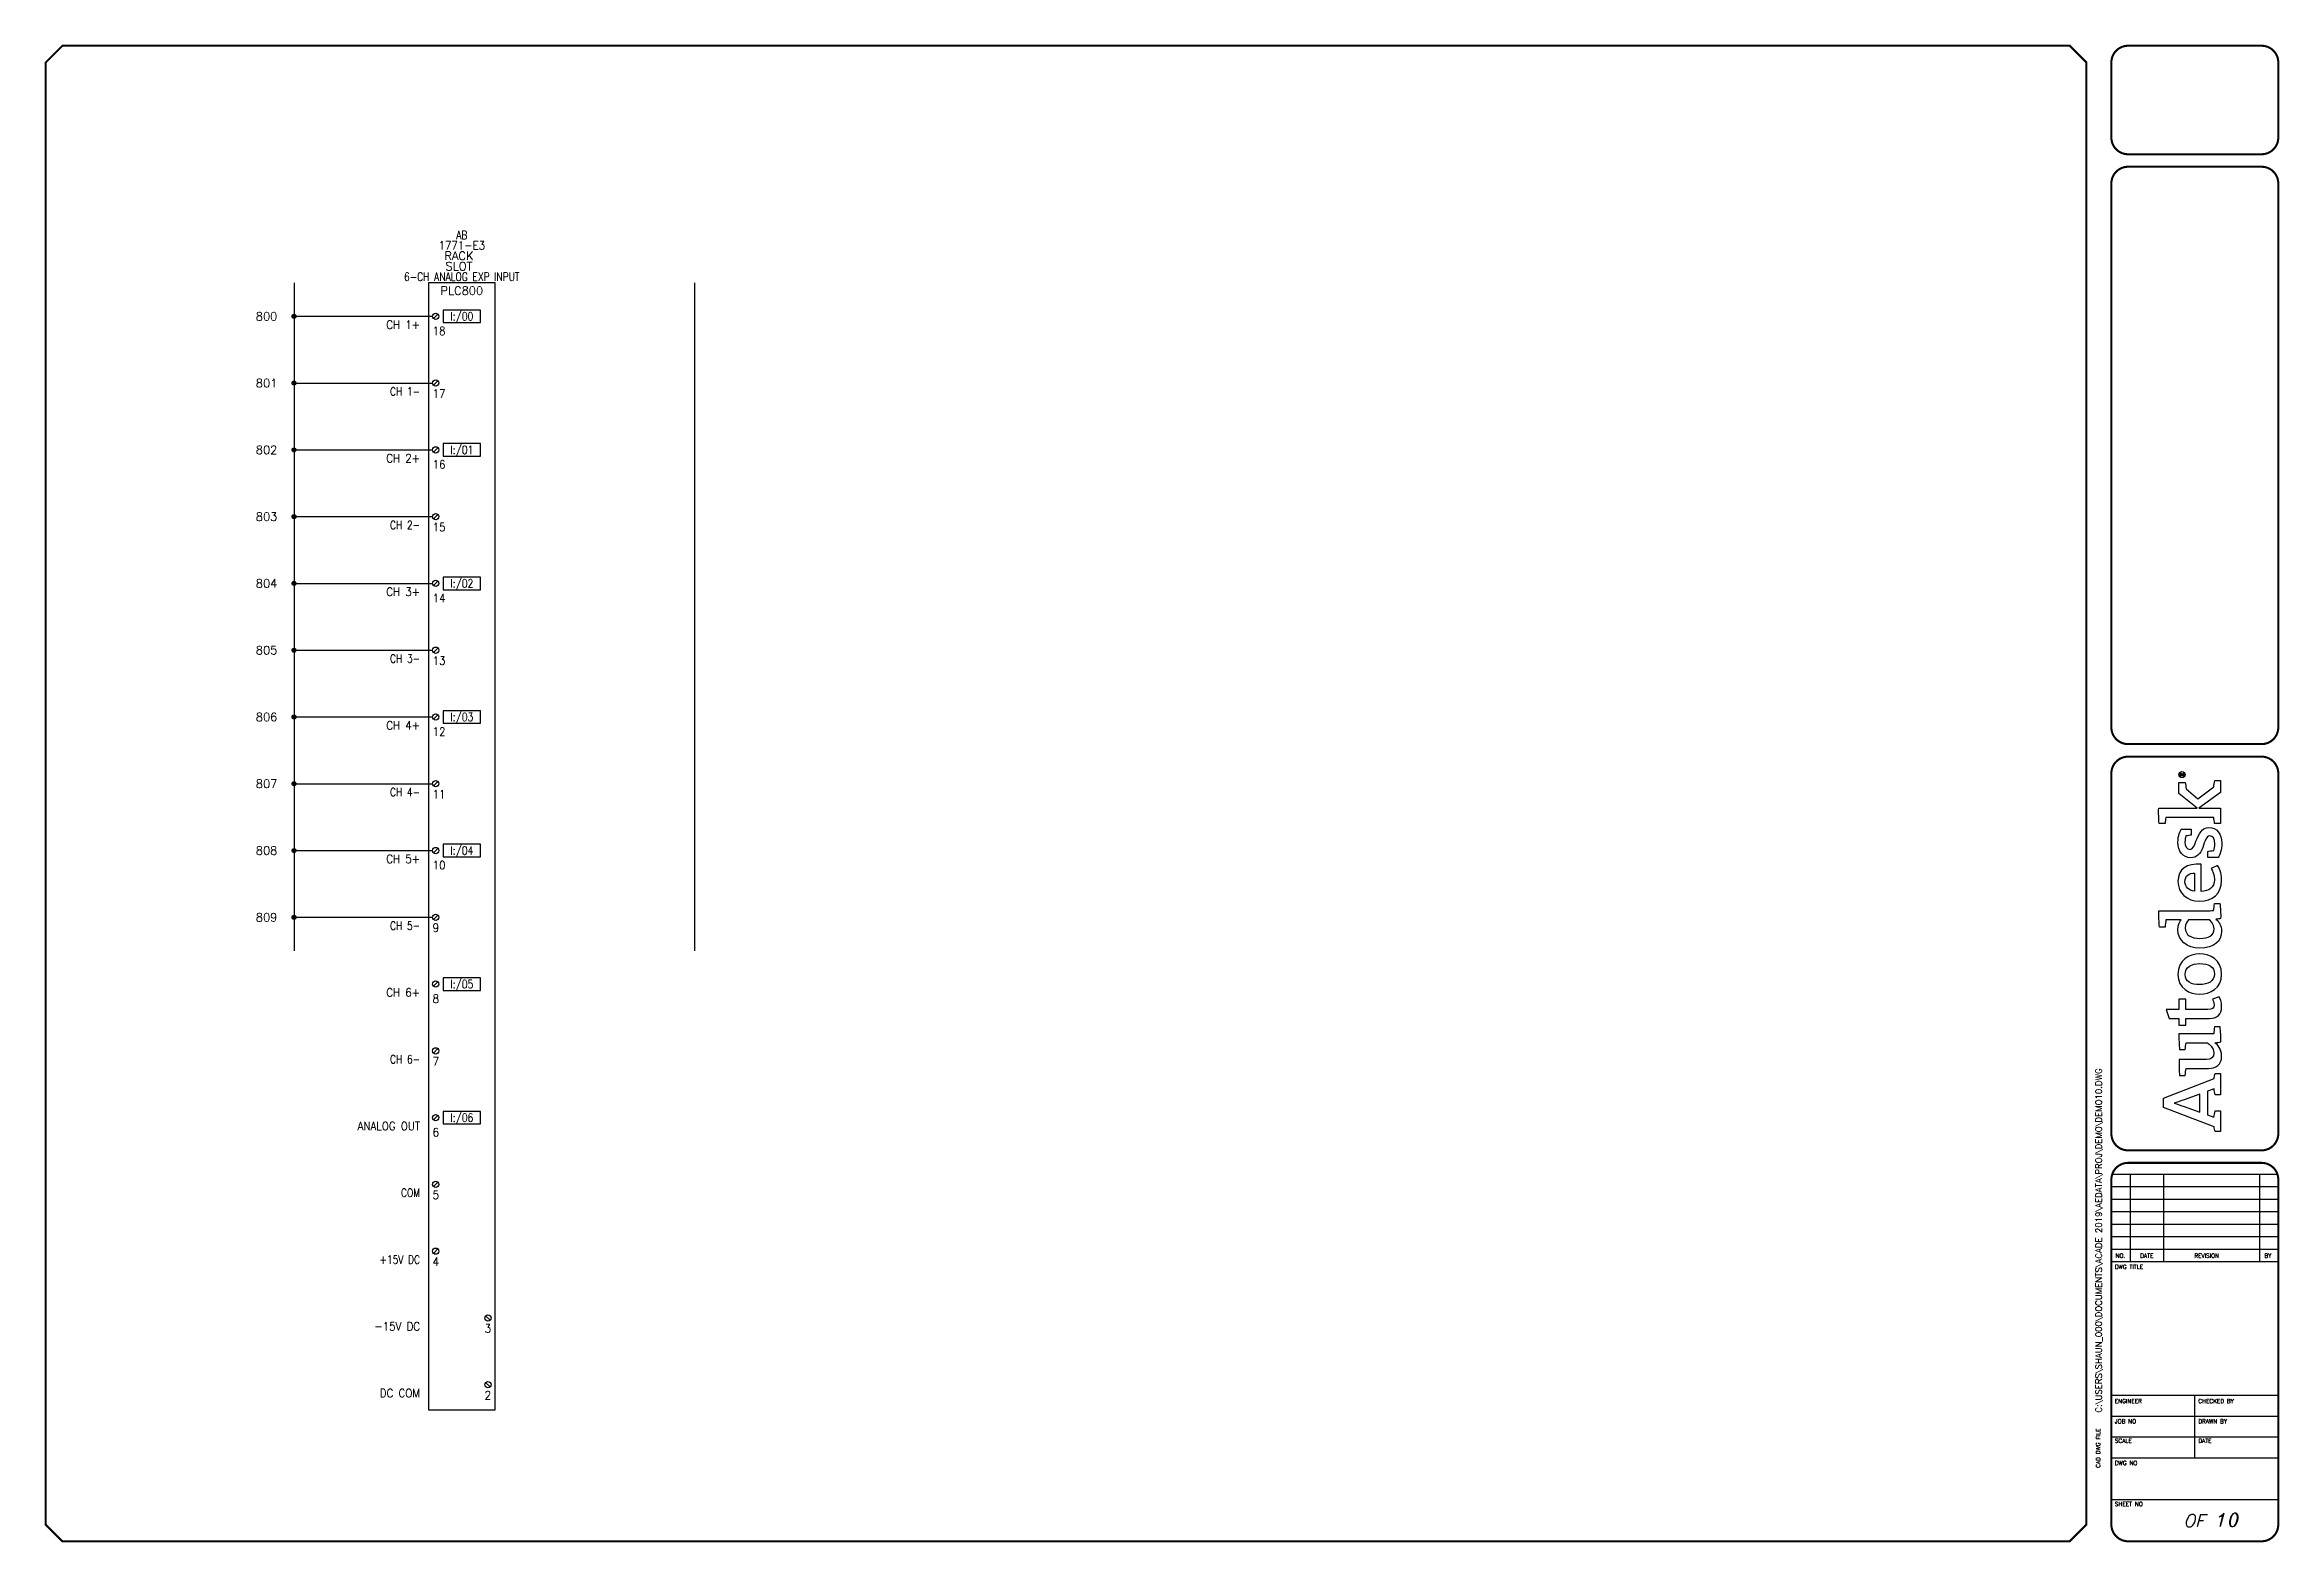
# Model space of a CAD drawing. Header units: inches. Extents: x 0 to 33.5, y 0 to 22.4.
import ezdxf
from ezdxf.enums import TextEntityAlignment as Align

# ---------------------------------------------------------------- set-up
doc = ezdxf.new("R2010")
doc.units = ezdxf.units.IN
doc.header["$MEASUREMENT"] = 0
for name, color, linetype in [('DESC', 150, 'Continuous'), ('LAYER_1', 160, 'Continuous'), ('MISC', 7, 'Continuous'), ('SYMS', 7, 'Continuous'), ('TAGS', 150, 'Continuous'), ('TERMS', 123, 'Continuous'), ('TITLE', 7, 'Continuous'), ('WIRES', 7, 'Continuous')]:
    doc.layers.add(name, color=color, linetype=linetype)
doc.styles.add('ITALIC', font='ITALIC')
doc.styles.add('SIMPLEX', font='SIMPLEX')
doc.styles.add('WD', font='romans.shx')

# ---------------------------------------------------------------- blocks, each defined once
blk = doc.blocks.new('AI9-BLK2')
at = {"layer": 'LAYER_1', "color": 7}
blk.add_circle((0, 0), 2.03, dxfattribs=at)
blk.add_open_spline([(1.7, 0), (1.7, -1), (1, -1.8), (0, -1.8), (-1, -1.8), (-1.7, -1), (-1.7, 0), (-1.7, 1), (-1, 1.8), (0, 1.8), (1, 1.8), (1.7, 1), (1.7, 0)], degree=3, knots=[0, 0, 0, 0, 1, 1, 1, 2, 2, 2, 3, 3, 3, 4, 4, 4, 4], dxfattribs=at)
blk = doc.blocks.new('AI9-BLK1')
at = {"layer": 'LAYER_1', "color": 7}
for points, knots in [([(0.7, -1.1), (0.7, -1.1), (0.2, -0.4), (0.2, -0.4), (0.1, -0.2), (0, -0.2), (-0.1, -0.1), (0.3, 0), (0.5, 0.2), (0.5, 0.5), (0.5, 0.8), (0.3, 1.1), (-0.2, 1.1), (-0.2, 1.1), (-0.8, 1.1), (-0.8, 1.1), (-0.8, 1.1), (-0.8, -1.1), (-0.8, -1.1), (-0.8, -1.1), (-0.5, -1.1), (-0.5, -1.1), (-0.5, -1.1), (-0.5, -0.1), (-0.5, -0.1), (-0.4, -0.1), (-0.3, -0.2), (-0.2, -0.3), (-0.2, -0.3), (0.3, -1.1), (0.3, -1.1), (0.3, -1.1), (0.7, -1.1), (0.7, -1.1)], [0, 0, 0, 0, 1, 1, 1, 2, 2, 2, 3, 3, 3, 4, 4, 4, 5, 5, 5, 6, 6, 6, 7, 7, 7, 8, 8, 8, 9, 9, 9, 10, 10, 10, 11, 11, 11, 11]), ([(0.2, 0.5), (0.2, 0.2), (-0.1, 0.1), (-0.3, 0.1), (-0.3, 0.1), (-0.5, 0.1), (-0.5, 0.1), (-0.5, 0.1), (-0.5, 0.8), (-0.5, 0.8), (-0.5, 0.8), (-0.2, 0.8), (-0.2, 0.8), (0.1, 0.8), (0.2, 0.7), (0.2, 0.5)], [0, 0, 0, 0, 1, 1, 1, 2, 2, 2, 3, 3, 3, 4, 4, 4, 5, 5, 5, 5])]:
    blk.add_open_spline(points, degree=3, knots=knots, dxfattribs=at)
blk = doc.blocks.new('LOGO')
for points, knots in [([(35.2, 4.3), (35.2, 4.3), (22.1, 38.1), (22.1, 38.1), (22.1, 38.1), (16.1, 38.1), (16.1, 38.1), (16.1, 38.1), (3.2, 4.3), (3.2, 4.3), (2.2, 4.2), (0.9, 4), (0, 3.7), (0, 3.7), (0, 0), (0, 0), (0, 0), (13.7, 0), (13.7, 0), (13.7, 0), (13.7, 3.7), (13.7, 3.7), (12.4, 4), (10.9, 4.3), (9.5, 4.4), (9.5, 4.4), (11.1, 8.8), (11.1, 8.8), (11.1, 8.8), (26.8, 8.8), (26.8, 8.8), (26.8, 8.8), (28.4, 4.3), (28.4, 4.3), (27, 4.2), (25.8, 4), (24.5, 3.7), (24.5, 3.7), (24.5, 0), (24.5, 0), (24.5, 0), (38.7, 0), (38.7, 0), (38.7, 0), (38.7, 3.7), (38.7, 3.7), (37.9, 3.9), (36, 4.3), (35.2, 4.3)], [0, 0, 0, 0, 1, 1, 1, 2, 2, 2, 3, 3, 3, 4, 4, 4, 5, 5, 5, 6, 6, 6, 7, 7, 7, 8, 8, 8, 9, 9, 9, 10, 10, 10, 11, 11, 11, 12, 12, 12, 13, 13, 13, 14, 14, 14, 15, 15, 15, 16, 16, 16, 16]), ([(12.8, 13.8), (12.8, 13.8), (16.6, 24.3), (16.6, 24.3), (17.8, 27.5), (18.2, 28.8), (18.8, 30.9), (18.8, 30.9), (18.9, 30.9), (18.9, 30.9), (19.6, 28.9), (20, 27.5), (21.1, 24.3), (21.1, 24.3), (24.9, 13.8), (24.9, 13.8), (24.9, 13.8), (12.8, 13.8), (12.8, 13.8)], [0, 0, 0, 0, 1, 1, 1, 2, 2, 2, 3, 3, 3, 4, 4, 4, 5, 5, 5, 6, 6, 6, 6]), ([(70.8, 23.1), (70.8, 23.1), (70.8, 27.7), (70.8, 27.7), (70.8, 27.7), (75.3, 27.7), (75.3, 27.7), (75.3, 27.7), (75.3, 34.3), (75.3, 34.3), (75.3, 34.3), (81.3, 36.2), (81.3, 36.2), (81.3, 36.2), (81.3, 27.7), (81.3, 27.7), (81.3, 27.7), (88, 27.7), (88, 27.7), (88, 27.7), (88, 23.1), (88, 23.1), (88, 23.1), (81.3, 23.1), (81.3, 23.1), (81.3, 23.1), (81.3, 8.4), (81.3, 8.4), (81.3, 5.6), (82.1, 4.3), (84.3, 4.3), (86, 4.3), (87.5, 5.1), (88, 5.5), (88, 5.5), (89.7, 0.9), (89.7, 0.9), (88.7, 0.3), (86.5, -0.7), (83.2, -0.7), (77.6, -0.7), (75.3, 2.4), (75.3, 7.4), (75.3, 7.4), (75.3, 23.1), (75.3, 23.1), (75.3, 23.1), (70.8, 23.1), (70.8, 23.1)], [0, 0, 0, 0, 1, 1, 1, 2, 2, 2, 3, 3, 3, 4, 4, 4, 5, 5, 5, 6, 6, 6, 7, 7, 7, 8, 8, 8, 9, 9, 9, 10, 10, 10, 11, 11, 11, 12, 12, 12, 13, 13, 13, 14, 14, 14, 15, 15, 15, 16, 16, 16, 16]), ([(147.1, 4.7), (147.1, 5.4), (147, 6.1), (147, 6.9), (147, 6.9), (147, 41.1), (147, 41.1), (143.4, 41.2), (139.3, 41), (136.1, 40.7), (136.1, 40.7), (136.1, 37), (136.1, 37), (137.7, 36.8), (139.6, 36.6), (141, 36.4), (141, 36.4), (141, 36.4), (141, 36.4), (141, 36.4), (141, 26.2), (141, 26.2), (140, 27.1), (138, 28.4), (134.3, 28.4), (127.3, 28.4), (122, 22.6), (122, 13.8), (122, 4.5), (126.6, -0.7), (133.4, -0.7), (137.1, -0.7), (139.6, 1.1), (141.3, 3.1), (141.3, 2.1), (141.6, 0.6), (141.8, 0), (145.2, -0.2), (148.7, 0.1), (151.7, 0.4), (151.7, 0.4), (151.7, 4.1), (151.7, 4.1), (150.2, 4.2), (148.4, 4.5), (147.1, 4.7)], [0, 0, 0, 0, 1, 1, 1, 2, 2, 2, 3, 3, 3, 4, 4, 4, 5, 5, 5, 6, 6, 6, 7, 7, 7, 8, 8, 8, 9, 9, 9, 10, 10, 10, 11, 11, 11, 12, 12, 12, 13, 13, 13, 14, 14, 14, 15, 15, 15, 15]), ([(229.4, 4.6), (229.4, 4.6), (221.5, 15.2), (221.5, 15.2), (221.5, 15.2), (228, 23), (228, 23), (229.4, 23.1), (231.3, 23.3), (232.4, 23.6), (232.4, 23.6), (232.4, 27.7), (232.4, 27.7), (232.4, 27.7), (225, 27.7), (225, 27.7), (225, 27.7), (215.2, 15.6), (215.2, 15.6), (215.2, 15.6), (215.2, 41.2), (215.2, 41.2), (211.8, 41.3), (208.2, 41.2), (205.1, 40.9), (205.1, 40.9), (205.1, 36.9), (205.1, 36.9), (206.5, 36.8), (208, 36.6), (209.1, 36.5), (209.1, 36.5), (209.1, 4.5), (209.1, 4.5), (207.8, 4.4), (206.3, 4.2), (205.1, 4), (205.1, 4), (205.1, 0), (205.1, 0), (205.1, 0), (215.2, 0), (215.2, 0), (215.2, 0), (215.2, 14.5), (215.2, 14.5), (215.2, 14.5), (225.6, 0), (225.6, 0), (225.6, 0), (233.7, 0), (233.7, 0), (233.7, 0), (233.7, 3.8), (233.7, 3.8), (232.2, 4.2), (230.6, 4.4), (229.4, 4.6)], [0, 0, 0, 0, 1, 1, 1, 2, 2, 2, 3, 3, 3, 4, 4, 4, 5, 5, 5, 6, 6, 6, 7, 7, 7, 8, 8, 8, 9, 9, 9, 10, 10, 10, 11, 11, 11, 12, 12, 12, 13, 13, 13, 14, 14, 14, 15, 15, 15, 16, 16, 16, 17, 17, 17, 18, 18, 18, 19, 19, 19, 19]), ([(59.7, -0.1), (59.5, 0.6), (59.2, 2.6), (59.1, 3.8), (57.8, 2), (54.9, -0.7), (50.2, -0.7), (44.2, -0.7), (42, 3.1), (42, 8.1), (42, 8.1), (42, 22.9), (42, 22.9), (40.6, 23.2), (38.8, 23.4), (37.3, 23.5), (37.3, 23.5), (37.3, 27.3), (37.3, 27.3), (40.3, 27.6), (44.4, 27.8), (48, 27.6), (48, 27.6), (48, 9.3), (48, 9.3), (48, 6.2), (49.1, 4.5), (52.3, 4.5), (55.8, 4.5), (58.4, 7.9), (59, 8.6), (59, 8.6), (59, 23), (59, 23), (57.8, 23.2), (56, 23.4), (54.6, 23.5), (54.6, 23.5), (54.6, 27.3), (54.6, 27.3), (57.6, 27.7), (61.5, 27.8), (65, 27.7), (65, 27.7), (65, 4.6), (65, 4.6), (66.3, 4.4), (68.1, 4.2), (69.6, 4.1), (69.6, 4.1), (69.6, 0.3), (69.6, 0.3), (66.7, 0), (63, -0.2), (59.7, -0.1)], [0, 0, 0, 0, 1, 1, 1, 2, 2, 2, 3, 3, 3, 4, 4, 4, 5, 5, 5, 6, 6, 6, 7, 7, 7, 8, 8, 8, 9, 9, 9, 10, 10, 10, 11, 11, 11, 12, 12, 12, 13, 13, 13, 14, 14, 14, 15, 15, 15, 16, 16, 16, 17, 17, 17, 18, 18, 18, 18]), ([(104.8, -0.7), (95.2, -0.7), (91.4, 7), (91.4, 13.8), (91.4, 20.6), (95.1, 28.4), (104.6, 28.4), (114.1, 28.4), (118.3, 20.8), (118.3, 14), (118.3, 7.2), (114.2, -0.7), (104.8, -0.7)], [0, 0, 0, 0, 1, 1, 1, 2, 2, 2, 3, 3, 3, 4, 4, 4, 4]), ([(104.5, 23.6), (99.6, 23.6), (97.8, 19.5), (97.8, 14), (97.8, 8.5), (99.9, 4.1), (104.8, 4.1), (109.8, 4.1), (111.8, 8.2), (111.8, 13.8), (111.8, 19.3), (109.5, 23.6), (104.5, 23.6)], [0, 0, 0, 0, 1, 1, 1, 2, 2, 2, 3, 3, 3, 4, 4, 4, 4]), ([(141, 7.6), (140.3, 6.7), (138.2, 4.3), (135, 4.3), (130.5, 4.3), (128.5, 8.1), (128.5, 13.8), (128.5, 19.6), (130.9, 23.5), (135.4, 23.5), (138.3, 23.5), (139.9, 22.3), (141, 21.3), (141, 21.3), (141, 7.6), (141, 7.6)], [0, 0, 0, 0, 1, 1, 1, 2, 2, 2, 3, 3, 3, 4, 4, 4, 5, 5, 5, 5]), ([(167.6, 4.1), (171.4, 4.1), (173.8, 5.5), (175, 6.2), (175, 6.2), (177.1, 2.1), (177.1, 2.1), (175.5, 1.1), (172.6, -0.7), (167.2, -0.7), (158.2, -0.7), (153.3, 5.5), (153.3, 14), (153.3, 22.5), (158.9, 28.4), (166.4, 28.4), (174.6, 28.4), (178.7, 22.5), (177.9, 12.9), (177.9, 12.9), (159.8, 12.9), (159.8, 12.9), (160, 7.9), (162.3, 4.1), (167.6, 4.1)], [0, 0, 0, 0, 1, 1, 1, 2, 2, 2, 3, 3, 3, 4, 4, 4, 5, 5, 5, 6, 6, 6, 7, 7, 7, 8, 8, 8, 8]), ([(172, 17.3), (171.9, 20.8), (170.4, 23.7), (166.3, 23.7), (162.6, 23.7), (160.6, 21.2), (159.9, 17.3), (159.9, 17.3), (172, 17.3), (172, 17.3)], [0, 0, 0, 0, 1, 1, 1, 2, 2, 2, 3, 3, 3, 3]), ([(193.3, 16.4), (190.2, 17.6), (187.8, 18.3), (187.8, 20.5), (187.8, 22.6), (189.9, 23.7), (192.6, 23.7), (194.1, 23.7), (195.6, 23.5), (196.8, 23.1), (196.9, 21.9), (197.1, 20.1), (197.3, 19.6), (197.3, 19.6), (201.3, 19.6), (201.3, 19.6), (201.3, 19.6), (201.3, 26.1), (201.3, 26.1), (200.2, 26.8), (197.1, 28.4), (192.4, 28.4), (186.5, 28.4), (182.2, 25), (182.2, 20.1), (182.2, 15.7), (184.9, 13.4), (189.1, 11.9), (193.4, 10.4), (196.7, 9.3), (196.7, 7.2), (196.7, 5.1), (195, 3.9), (191.4, 3.9), (189.9, 3.9), (188.1, 4.1), (187, 4.6), (186.9, 5.9), (186.6, 7.8), (186.3, 8.4), (186.3, 8.4), (182.3, 8.4), (182.3, 8.4), (182.3, 8.4), (182.3, 1.6), (182.3, 1.6), (182.3, 1.6), (182.3, 1.6), (182.3, 1.6), (184.1, 0.5), (187.5, -0.8), (191.8, -0.8), (198.3, -0.8), (202.4, 2.6), (202.4, 7.8), (202.4, 12.5), (197.8, 14.6), (193.3, 16.4)], [0, 0, 0, 0, 1, 1, 1, 2, 2, 2, 3, 3, 3, 4, 4, 4, 5, 5, 5, 6, 6, 6, 7, 7, 7, 8, 8, 8, 9, 9, 9, 10, 10, 10, 11, 11, 11, 12, 12, 12, 13, 13, 13, 14, 14, 14, 15, 15, 15, 16, 16, 16, 17, 17, 17, 18, 18, 18, 19, 19, 19, 19])]:
    blk.add_open_spline(points, degree=3, knots=knots)
for name, p in [('AI9-BLK2', (237.6, 25.7)), ('AI9-BLK1', (237.8, 25.7))]:
    blk.add_blockref(name, p)
blk = doc.blocks.new('NO_NUM_acade_title')
at = {"layer": 'TITLE'}
for p, q in [((30.594, 22.177), (30.594, 20.781)), ((30.969, 5.531), (33.469, 5.531)), ((31.25, 5.531), (31.25, 4.219)), ((31.75, 5.531), (31.75, 4.219)), ((33.188, 5.531), (33.188, 4.219)), ((30.969, 5.344), (33.469, 5.344)), ((30.969, 5.156), (33.469, 5.156)), ((30.969, 4.969), (33.469, 4.969)), ((30.969, 4.781), (33.469, 4.781)), ((30.969, 4.594), (33.469, 4.594)), ((30.969, 4.406), (33.469, 4.406)), ((30.969, 4.219), (33.469, 4.219)), ((30.594, 0.281), (30.594, 2.214)), ((30.969, 2.219), (33.469, 2.219)), ((32.219, 1.281), (32.219, 2.219)), ((30.969, 1.906), (33.469, 1.906)), ((30.969, 1.594), (33.469, 1.594)), ((30.969, 1.281), (33.469, 1.281)), ((30.969, 0.656), (33.469, 0.656))]:
    blk.add_line(p, q, dxfattribs=at)
at = {"layer": 'TITLE', "const_width": 0.0312}
blk.add_lwpolyline([(30.594, 0.281), (30.594, 22.177), (30.344, 22.427), (0.281, 22.427), (0.031, 22.177), (0.031, 0.281), (0.281, 0.031), (30.344, 0.031)], close=True, dxfattribs=at)
for points in [[(31.219, 22.427, 0.414214), (30.969, 22.177, 0.414214)], [(33.469, 22.177, 0.414214), (33.219, 22.427, 0.414214)], [(30.969, 21.052, 0.414214), (31.219, 20.802, 0.414214)], [(33.219, 20.802, 0.414214), (33.469, 21.052, 0.414214)], [(31.219, 20.615, 0.414214), (30.969, 20.365, 0.414214)], [(33.469, 20.365, 0.414214), (33.219, 20.615, 0.414214)], [(30.969, 12.219, 0.414214), (31.219, 11.969, 0.414214)], [(33.219, 11.969, 0.414214), (33.469, 12.219, 0.414214)], [(31.219, 11.781, 0.414214), (30.969, 11.531, 0.414214)], [(33.469, 11.531, 0.414214), (33.219, 11.781, 0.414214)], [(30.969, 6.135, 0.414214), (31.219, 5.885, 0.414214)], [(33.219, 5.885, 0.414214), (33.469, 6.135, 0.414214)], [(31.219, 5.698, 0.414214), (30.969, 5.448, 0.414214)], [(33.469, 5.448, 0.414214), (33.219, 5.698, 0.414214)], [(30.969, 0.281, 0.414214), (31.219, 0.031, 0.414214)], [(33.219, 0.031, 0.414214), (33.469, 0.281, 0.414214)]]:
    blk.add_lwpolyline(points, format="xyb", dxfattribs=at)
for points in [[(33.219, 22.427), (31.219, 22.427)], [(30.969, 22.177), (30.969, 21.052)], [(33.469, 22.177), (33.469, 21.052)], [(33.219, 20.802), (31.219, 20.802)], [(33.219, 20.615), (31.219, 20.615)], [(30.969, 20.365), (30.969, 12.219)], [(33.469, 20.365), (33.469, 12.219)], [(31.219, 11.969), (33.219, 11.969)], [(31.219, 11.781), (33.219, 11.781)], [(31.219, 5.885), (33.219, 5.885)], [(31.219, 5.698), (33.219, 5.698)], [(30.969, 5.448), (30.969, 0.281)], [(33.469, 5.448), (33.469, 0.281)], [(31.219, 0.031), (33.219, 0.031)]]:
    blk.add_lwpolyline(points, dxfattribs=at)
at = {"layer": 'TITLE', "color": 7, "const_width": 0.0312}
for points in [[(30.969, 11.531), (30.969, 6.135)], [(33.469, 11.531), (33.469, 6.135)]]:
    blk.add_lwpolyline(points, dxfattribs=at)
at = {"xscale": 0.02250000000000085, "yscale": 0.02250000000000085, "zscale": 0.02250000000000085, "rotation": 90}
blk.add_blockref('LOGO', (32.605, 6.167), dxfattribs=at)
at = {"layer": 'TITLE', "color": 1, "style": 'SIMPLEX'}
for s, p in [('DWG TITLE', (31.021, 4.109)), ('ENGINEER', (31.021, 2.099)), ('CHECKED BY', (32.271, 2.099)), ('JOB NO', (31.021, 1.797)), ('DRAWN BY', (32.271, 1.797)), ('SCALE', (31.021, 1.505)), ('DATE', (32.271, 1.505)), ('DWG NO', (31.021, 1.172)), ('SHEET NO', (31.021, 0.557))]:
    blk.add_text(s, height=0.0625, dxfattribs=at).set_placement(p)
at = {"layer": 'TITLE', "color": 1}
for s, height, style, p in [('NO.', 0.0625, 'SIMPLEX', (31.104, 4.307)), ('DATE', 0.0625, 'SIMPLEX', (31.5, 4.307)), ('REVISION', 0.0625, 'SIMPLEX', (32.396, 4.307)), ('BY', 0.0625, 'SIMPLEX', (33.313, 4.307)), ('OF', 0.1875, 'ITALIC', (32.208, 0.339))]:
    blk.add_text(s, height=height, dxfattribs=dict(at, style=style)).set_placement(p, align=Align.MIDDLE)
at = {"layer": 'TITLE', "color": 1, "style": 'SIMPLEX'}
blk.add_text('CAD DWG FILE', height=0.0625, rotation=90, dxfattribs=at).set_placement((30.802, 1.13))
at = {"layer": 'TITLE', "color": 1, "style": 'ITALIC'}
for tag, height, p in [('TITLE#1', 0.125, (32.156, 3.406)), ('TITLE#2', 0.125, (32.156, 3.204)), ('TITLE#3', 0.125, (32.156, 3.001)), ('TITLE#4', 0.125, (32.156, 2.799)), ('DWG#', 0.2, (32.156, 0.826))]:
    blk.add_attdef(tag, text='', height=height, dxfattribs=at).set_placement(p, align=Align.CENTER)
at = {"layer": 'TITLE', "color": 1, "style": 'SIMPLEX'}
blk.add_attdef('CAD#', (30.826, 1.958), '', height=0.0938, rotation=90, dxfattribs=at)
at = {"layer": 'TITLE', "color": 1}
for tag, p, height, style in [('ENGINEER', (31.237, 1.958), 0.0938, 'ITALIC'), ('CHKDBY', (32.424, 1.958), 0.0938, 'ITALIC'), ('JOB#', (31.464, 1.644), 0.0938, 'SIMPLEX'), ('DRAWNBY', (32.494, 1.644), 0.0938, 'ITALIC'), ('SCALE', (31.353, 1.344), 0.0938, 'SIMPLEX'), ('DATE', (32.408, 1.344), 0.0938, 'SIMPLEX'), ('SHTS', (32.532, 0.25), 0.2, 'ITALIC')]:
    blk.add_attdef(tag, p, '', height=height, dxfattribs=dict(at, style=style))
at = {"layer": 'TITLE', "color": 1, "style": 'ITALIC'}
blk.add_attdef('SH#', text='', height=0.2, dxfattribs=at).set_placement((31.881, 0.25), align=Align.RIGHT)
at = {"layer": 'TITLE', "color": 7, "flags": 9}
blk.add_attdef('WD_TB', (31.219, 0.031), '', height=0.125, dxfattribs=at)
blk = doc.blocks.new('WD_MLRH')
at = {"style": 'WD'}
blk.add_attdef('RUNGFIRST', text='', height=0.125, dxfattribs=at).set_placement((-0.25, 0), align=Align.MIDDLE_RIGHT)
at = {"style": 'WD', "flags": 1}
for tag, p in [('WIRE-START', (-0.25, -0.356)), ('RUNGHORV', (-0.25, -0.127)), ('WIREMODE', (-0.25, -0.281)), ('RUNGDIST', (-0.25, -0.2)), ('RUNGCNT', (-0.25, -0.237)), ('RUNGINC', (-0.25, -0.163)), ('WIREFMT', (-0.25, -0.321)), ('WIRE-GSUF', (-0.25, -0.396)), ('PH3SPACE', (-0.25, -0.437))]:
    blk.add_attdef(tag, text='', height=0.025, dxfattribs=at).set_placement(p, align=Align.RIGHT)
blk = doc.blocks.new('WDDOT')
for radius in [0.03, 0.0187, 0.00929]:
    blk.add_circle((0, 0), radius)
blk = doc.blocks.new('PLCIO_1091')
at = {"layer": 'SYMS'}
for p, q in [((0.5, 0.5), (-0.5, 0.5)), ((-0.5, 0.5), (-0.5, -16.375)), ((0.5, -16.375), (0.5, 0.5)), ((-0.357, 0.033), (-0.424, -0.033)), ((0.281, 0.094), (-0.281, 0.094)), ((-0.281, 0.094), (-0.281, -0.094)), ((0.281, -0.094), (0.281, 0.094)), ((-0.281, -0.094), (0.281, -0.094)), ((-0.357, -0.967), (-0.424, -1.033)), ((-0.357, -1.967), (-0.424, -2.033)), ((0.281, -1.906), (-0.281, -1.906)), ((-0.281, -1.906), (-0.281, -2.094)), ((0.281, -2.094), (0.281, -1.906)), ((-0.281, -2.094), (0.281, -2.094)), ((-0.357, -2.967), (-0.424, -3.033)), ((-0.357, -3.967), (-0.424, -4.033)), ((0.281, -3.906), (-0.281, -3.906)), ((-0.281, -3.906), (-0.281, -4.094)), ((0.281, -4.094), (0.281, -3.906)), ((-0.281, -4.094), (0.281, -4.094)), ((-0.357, -4.967), (-0.424, -5.033)), ((-0.357, -5.967), (-0.424, -6.033)), ((0.281, -5.906), (-0.281, -5.906)), ((-0.281, -5.906), (-0.281, -6.094)), ((0.281, -6.094), (0.281, -5.906)), ((-0.281, -6.094), (0.281, -6.094)), ((-0.357, -6.967), (-0.424, -7.033)), ((-0.357, -7.967), (-0.424, -8.033)), ((0.281, -7.906), (-0.281, -7.906)), ((-0.281, -7.906), (-0.281, -8.094)), ((0.281, -8.094), (0.281, -7.906)), ((-0.281, -8.094), (0.281, -8.094)), ((-0.357, -8.967), (-0.424, -9.033)), ((-0.357, -9.967), (-0.424, -10.033)), ((0.281, -9.906), (-0.281, -9.906)), ((-0.281, -9.906), (-0.281, -10.094)), ((0.281, -10.094), (0.281, -9.906)), ((-0.281, -10.094), (0.281, -10.094)), ((-0.357, -10.967), (-0.424, -11.033)), ((-0.357, -11.967), (-0.424, -12.033)), ((0.281, -11.906), (-0.281, -11.906)), ((-0.281, -11.906), (-0.281, -12.094)), ((0.281, -12.094), (0.281, -11.906)), ((-0.281, -12.094), (0.281, -12.094)), ((-0.357, -12.967), (-0.424, -13.033)), ((-0.357, -13.967), (-0.424, -14.033)), ((0.357, -14.967), (0.424, -15.033)), ((0.357, -15.967), (0.424, -16.033)), ((-0.5, -16.375), (0.5, -16.375))]:
    blk.add_line(p, q, dxfattribs=at)
for centre in [(-0.391, 0), (-0.391, -1), (-0.391, -2), (-0.391, -3), (-0.391, -4), (-0.391, -5), (-0.391, -6), (-0.391, -7), (-0.391, -8), (-0.391, -9), (-0.391, -10), (-0.391, -11), (-0.391, -12), (-0.391, -13), (-0.391, -14), (0.391, -15), (0.391, -16)]:
    blk.add_circle(centre, 0.0469, dxfattribs=at)
at = {"layer": 'SYMS', "style": 'WD'}
for tag, width, p in [('INST', 0.8, (0, 1.482)), ('LOC', 0.8, (0, 1.312)), ('MFG', 0.8, (0, 1.156)), ('CAT', 0.9, (0, 1)), ('DESC', 0.8, (0, 0.53))]:
    blk.add_attdef(tag, text='', height=0.125, dxfattribs=dict(at, width=width)).set_placement(p, align=Align.CENTER)
at = {"layer": 'SYMS', "linetype": 'Continuous', "style": 'WD', "flags": 9}
blk.add_attdef('ASSYCODE', text='', height=0.01, dxfattribs=at).set_placement((0.23, 1.103), align=Align.CENTER)
at = {"layer": 'SYMS', "style": 'WD'}
for tag, p in [('LINE1', (0, 0.844)), ('LINE2', (0, 0.688)), ('TAG', (0, 0.322))]:
    blk.add_attdef(tag, text='', height=0.125, dxfattribs=at).set_placement(p, align=Align.CENTER)
at = {"layer": 'SYMS', "style": 'WD', "flags": 1}
for tag, p in [('X4TERM01', (-0.438, 0)), ('X4TERM02', (-0.438, -1)), ('X4TERM03', (-0.438, -2)), ('X4TERM04', (-0.438, -3)), ('X4TERM05', (-0.438, -4)), ('X4TERM06', (-0.438, -5)), ('X4TERM07', (-0.438, -6)), ('X4TERM08', (-0.438, -7)), ('X4TERM09', (-0.438, -8)), ('X4TERM10', (-0.438, -9)), ('X4TERM11', (-0.438, -10)), ('X4TERM12', (-0.438, -11)), ('X4TERM13', (-0.438, -12)), ('X4TERM14', (-0.438, -13)), ('X4TERM15', (-0.438, -14)), ('X1TERM16', (0.438, -15)), ('X1TERM17', (0.438, -16))]:
    blk.add_attdef(tag, p, '', height=0.01, dxfattribs=at)
at = {"layer": 'SYMS', "style": 'WD', "width": 0.8}
for tag, p in [('TAGA01', (0, 0)), ('TAGA03', (0, -2)), ('TAGA05', (0, -4)), ('TAGA07', (0, -6)), ('TAGA09', (0, -8)), ('TAGA11', (0, -10)), ('TAGA13', (0, -12))]:
    blk.add_attdef(tag, text='', height=0.125, dxfattribs=at).set_placement(p, align=Align.MIDDLE_CENTER)
at = {"layer": 'SYMS', "style": 'WD', "width": 0.9}
for tag, p in [('DESCA01', (1.25, 0.031)), ('DESCB01', (1.25, -0.125)), ('DESCC01', (1.25, -0.281)), ('DESCD01', (1.25, -0.438)), ('DESCE01', (1.25, -0.594)), ('DESCA03', (1.25, -1.969)), ('DESCB03', (1.25, -2.125)), ('DESCC03', (1.25, -2.281)), ('DESCD03', (1.25, -2.438)), ('DESCE03', (1.25, -2.594)), ('DESCA05', (1.25, -3.969)), ('DESCB05', (1.25, -4.125)), ('DESCC05', (1.25, -4.281)), ('DESCD05', (1.25, -4.438)), ('DESCE05', (1.25, -4.594)), ('DESCA07', (1.25, -5.969)), ('DESCB07', (1.25, -6.125)), ('DESCC07', (1.25, -6.281)), ('DESCD07', (1.25, -6.438)), ('DESCE07', (1.25, -6.594)), ('DESCA09', (1.25, -7.969)), ('DESCB09', (1.25, -8.125)), ('DESCC09', (1.25, -8.281)), ('DESCD09', (1.25, -8.438)), ('DESCE09', (1.25, -8.594)), ('DESCA11', (1.25, -9.969)), ('DESCB11', (1.25, -10.125)), ('DESCC11', (1.25, -10.281)), ('DESCD11', (1.25, -10.438)), ('DESCE11', (1.25, -10.594)), ('DESCA13', (1.25, -11.969)), ('DESCB13', (1.25, -12.125)), ('DESCC13', (1.25, -12.281)), ('DESCD13', (1.25, -12.438)), ('DESCE13', (1.25, -12.594))]:
    blk.add_attdef(tag, p, '', height=0.125, dxfattribs=at)
at = {"layer": 'SYMS', "style": 'WD'}
for tag, width, p in [('TERMDESC01', 0.9, (-0.625, -0.062)), ('TERMDESC02', 0.8, (-0.625, -1.062)), ('TERMDESC03', 0.9, (-0.625, -2.062)), ('TERMDESC04', 0.8, (-0.625, -3.062)), ('TERMDESC05', 0.9, (-0.625, -4.062)), ('TERMDESC06', 0.8, (-0.625, -5.062)), ('TERMDESC07', 0.9, (-0.625, -6.062)), ('TERMDESC08', 0.8, (-0.625, -7.062)), ('TERMDESC09', 0.9, (-0.625, -8.062)), ('TERMDESC10', 0.8, (-0.625, -9.062)), ('TERMDESC11', 0.9, (-0.625, -10.062)), ('TERMDESC12', 0.8, (-0.625, -11.062)), ('TERMDESC13', 0.9, (-0.625, -12.062)), ('TERMDESC14', 0.8, (-0.625, -13.062)), ('TERMDESC15', 0.8, (-0.625, -14.062)), ('TERMDESC16', 0.9, (-0.625, -15.062)), ('TERM16', 0.9, (0.438, -15.094)), ('TERMDESC17', 0.9, (-0.625, -16.062)), ('TERM17', 0.9, (0.438, -16.094))]:
    blk.add_attdef(tag, text='', height=0.125, dxfattribs=dict(at, width=width)).set_placement(p, align=Align.TOP_RIGHT)
at = {"layer": 'SYMS', "style": 'WD', "width": 0.9}
for tag, p in [('TERM01', (-0.438, -0.156)), ('TERM02', (-0.438, -1.094)), ('TERM03', (-0.438, -2.156)), ('TERM04', (-0.438, -3.094)), ('TERM05', (-0.438, -4.156)), ('TERM06', (-0.438, -5.094)), ('TERM07', (-0.438, -6.156)), ('TERM08', (-0.438, -7.094)), ('TERM09', (-0.438, -8.156)), ('TERM10', (-0.438, -9.094)), ('TERM11', (-0.438, -10.156)), ('TERM12', (-0.438, -11.094)), ('TERM13', (-0.438, -12.156)), ('TERM14', (-0.438, -13.094)), ('TERM15', (-0.438, -14.094))]:
    blk.add_attdef(tag, text='', height=0.125, dxfattribs=at).set_placement(p, align=Align.TOP_LEFT)

msp = doc.modelspace()

# ---------------------------------------------------------------- linework, layer by layer
at = {"layer": 'WIRES'}
for p, q in [((3.75, 18.875), (3.75, 8.875)), ((9.75, 18.875), (9.75, 8.875)), ((3.75, 18.375), (5.826, 18.375)), ((3.75, 17.375), (5.826, 17.375)), ((3.75, 16.375), (5.826, 16.375)), ((3.75, 15.375), (5.826, 15.375)), ((3.75, 14.375), (5.826, 14.375)), ((3.75, 13.375), (5.826, 13.375)), ((3.75, 12.375), (5.826, 12.375)), ((3.75, 11.375), (5.826, 11.375)), ((3.75, 10.375), (5.826, 10.375)), ((3.75, 9.375), (5.826, 9.375))]:
    msp.add_line(p, q, dxfattribs=at)

# ---------------------------------------------------------------- block references
ref = msp.add_blockref('NO_NUM_acade_title', (0, 0))
ref.add_attrib('SHTS', '10', (32.532, 0.25), dxfattribs={"layer": 'TITLE', "color": 1, "height": 0.2, "style": 'ITALIC'})
ref.add_attrib('CAD#', 'C:\\USERS\\SHAUN_000\\DOCUMENTS\\ACADE 2019\\AEDATA\\PROJ\\DEMO\\DEMO10.DWG', (30.826, 1.958), dxfattribs={"layer": 'TITLE', "color": 1, "height": 0.09375, "rotation": 90, "style": 'SIMPLEX'})
msp.add_blockref('WD_MLRH', (3.75, 18.375)).add_auto_attribs({'RUNGFIRST': '800'})
at = {"layer": 'SYMS'}
ref = msp.add_blockref('PLCIO_1091', (6.263, 18.375), dxfattribs=at)
ref.add_attrib('TERM01', '18', dxfattribs={"layer": 'TERMS', "height": 0.125, "style": 'WD', "width": 0.9}).set_placement((5.826, 18.219), align=Align.TOP_LEFT)
ref.add_attrib('TAGA01', 'I:/00', dxfattribs={"layer": 'TAGS', "height": 0.125, "style": 'WD', "width": 0.8}).set_placement((6.263, 18.375), align=Align.MIDDLE_CENTER)
ref.add_attrib('TERMDESC01', 'CH 1+', dxfattribs={"layer": 'TERMS', "height": 0.125, "style": 'WD', "width": 0.9}).set_placement((5.638, 18.312), align=Align.TOP_RIGHT)
ref.add_attrib('MFG', 'AB', dxfattribs={"layer": 'MISC', "height": 0.125, "style": 'WD', "width": 0.8}).set_placement((6.263, 19.531), align=Align.CENTER)
ref.add_attrib('CAT', '1771-E3', dxfattribs={"layer": 'MISC', "height": 0.125, "style": 'WD', "width": 0.9}).set_placement((6.263, 19.375), align=Align.CENTER)
ref.add_attrib('DESC', '6-CH ANALOG EXP INPUT', dxfattribs={"layer": 'DESC', "height": 0.125, "style": 'WD', "width": 0.8}).set_placement((6.263, 18.905), align=Align.CENTER)
ref.add_attrib('LINE2', 'SLOT ', dxfattribs={"layer": 'MISC', "height": 0.125, "style": 'WD'}).set_placement((6.263, 19.062), align=Align.CENTER)
ref.add_attrib('LINE1', 'RACK ', dxfattribs={"layer": 'MISC', "height": 0.125, "style": 'WD'}).set_placement((6.263, 19.219), align=Align.CENTER)
ref.add_attrib('TAG', 'PLC800', dxfattribs={"layer": 'TAGS', "height": 0.125, "style": 'WD'}).set_placement((6.263, 18.697), align=Align.CENTER)
ref.add_attrib('TERM02', '17', dxfattribs={"layer": 'TERMS', "height": 0.125, "style": 'WD', "width": 0.9}).set_placement((5.826, 17.281), align=Align.TOP_LEFT)
ref.add_attrib('TERMDESC02', 'CH 1-', dxfattribs={"layer": 'TERMS', "height": 0.125, "style": 'WD', "width": 0.8}).set_placement((5.638, 17.312), align=Align.TOP_RIGHT)
ref.add_attrib('TERM03', '16', dxfattribs={"layer": 'TERMS', "height": 0.125, "style": 'WD', "width": 0.9}).set_placement((5.826, 16.219), align=Align.TOP_LEFT)
ref.add_attrib('TAGA03', 'I:/01', dxfattribs={"layer": 'TAGS', "height": 0.125, "style": 'WD', "width": 0.8}).set_placement((6.263, 16.375), align=Align.MIDDLE_CENTER)
ref.add_attrib('TERMDESC03', 'CH 2+', dxfattribs={"layer": 'TERMS', "height": 0.125, "style": 'WD', "width": 0.9}).set_placement((5.638, 16.312), align=Align.TOP_RIGHT)
ref.add_attrib('TERM04', '15', dxfattribs={"layer": 'TERMS', "height": 0.125, "style": 'WD', "width": 0.9}).set_placement((5.826, 15.281), align=Align.TOP_LEFT)
ref.add_attrib('TERMDESC04', 'CH 2-', dxfattribs={"layer": 'TERMS', "height": 0.125, "style": 'WD', "width": 0.8}).set_placement((5.638, 15.312), align=Align.TOP_RIGHT)
ref.add_attrib('TERM05', '14', dxfattribs={"layer": 'TERMS', "height": 0.125, "style": 'WD', "width": 0.9}).set_placement((5.826, 14.219), align=Align.TOP_LEFT)
ref.add_attrib('TAGA05', 'I:/02', dxfattribs={"layer": 'TAGS', "height": 0.125, "style": 'WD', "width": 0.8}).set_placement((6.263, 14.375), align=Align.MIDDLE_CENTER)
ref.add_attrib('TERMDESC05', 'CH 3+', dxfattribs={"layer": 'TERMS', "height": 0.125, "style": 'WD', "width": 0.9}).set_placement((5.638, 14.312), align=Align.TOP_RIGHT)
ref.add_attrib('TERM06', '13', dxfattribs={"layer": 'TERMS', "height": 0.125, "style": 'WD', "width": 0.9}).set_placement((5.826, 13.281), align=Align.TOP_LEFT)
ref.add_attrib('TERMDESC06', 'CH 3-', dxfattribs={"layer": 'TERMS', "height": 0.125, "style": 'WD', "width": 0.8}).set_placement((5.638, 13.312), align=Align.TOP_RIGHT)
ref.add_attrib('TERM07', '12', dxfattribs={"layer": 'TERMS', "height": 0.125, "style": 'WD', "width": 0.9}).set_placement((5.826, 12.219), align=Align.TOP_LEFT)
ref.add_attrib('TAGA07', 'I:/03', dxfattribs={"layer": 'TAGS', "height": 0.125, "style": 'WD', "width": 0.8}).set_placement((6.263, 12.375), align=Align.MIDDLE_CENTER)
ref.add_attrib('TERMDESC07', 'CH 4+', dxfattribs={"layer": 'TERMS', "height": 0.125, "style": 'WD', "width": 0.9}).set_placement((5.638, 12.312), align=Align.TOP_RIGHT)
ref.add_attrib('TERM08', '11', dxfattribs={"layer": 'TERMS', "height": 0.125, "style": 'WD', "width": 0.9}).set_placement((5.826, 11.281), align=Align.TOP_LEFT)
ref.add_attrib('TERMDESC08', 'CH 4-', dxfattribs={"layer": 'TERMS', "height": 0.125, "style": 'WD', "width": 0.8}).set_placement((5.638, 11.312), align=Align.TOP_RIGHT)
ref.add_attrib('TERM09', '10', dxfattribs={"layer": 'TERMS', "height": 0.125, "style": 'WD', "width": 0.9}).set_placement((5.826, 10.219), align=Align.TOP_LEFT)
ref.add_attrib('TAGA09', 'I:/04', dxfattribs={"layer": 'TAGS', "height": 0.125, "style": 'WD', "width": 0.8}).set_placement((6.263, 10.375), align=Align.MIDDLE_CENTER)
ref.add_attrib('TERMDESC09', 'CH 5+', dxfattribs={"layer": 'TERMS', "height": 0.125, "style": 'WD', "width": 0.9}).set_placement((5.638, 10.312), align=Align.TOP_RIGHT)
ref.add_attrib('TERM10', '9', dxfattribs={"layer": 'TERMS', "height": 0.125, "style": 'WD', "width": 0.9}).set_placement((5.826, 9.281), align=Align.TOP_LEFT)
ref.add_attrib('TERMDESC10', 'CH 5-', dxfattribs={"layer": 'TERMS', "height": 0.125, "style": 'WD', "width": 0.8}).set_placement((5.638, 9.312), align=Align.TOP_RIGHT)
ref.add_attrib('TERM11', '8', dxfattribs={"layer": 'TERMS', "height": 0.125, "style": 'WD', "width": 0.9}).set_placement((5.826, 8.219), align=Align.TOP_LEFT)
ref.add_attrib('TAGA11', 'I:/05', dxfattribs={"layer": 'TAGS', "height": 0.125, "style": 'WD', "width": 0.8}).set_placement((6.263, 8.375), align=Align.MIDDLE_CENTER)
ref.add_attrib('TERMDESC11', 'CH 6+', dxfattribs={"layer": 'TERMS', "height": 0.125, "style": 'WD', "width": 0.9}).set_placement((5.638, 8.312), align=Align.TOP_RIGHT)
ref.add_attrib('TERM12', '7', dxfattribs={"layer": 'TERMS', "height": 0.125, "style": 'WD', "width": 0.9}).set_placement((5.826, 7.281), align=Align.TOP_LEFT)
ref.add_attrib('TERMDESC12', 'CH 6-', dxfattribs={"layer": 'TERMS', "height": 0.125, "style": 'WD', "width": 0.8}).set_placement((5.638, 7.312), align=Align.TOP_RIGHT)
ref.add_attrib('TERM13', '6', dxfattribs={"layer": 'TERMS', "height": 0.125, "style": 'WD', "width": 0.9}).set_placement((5.826, 6.219), align=Align.TOP_LEFT)
ref.add_attrib('TAGA13', 'I:/06', dxfattribs={"layer": 'TAGS', "height": 0.125, "style": 'WD', "width": 0.8}).set_placement((6.263, 6.375), align=Align.MIDDLE_CENTER)
ref.add_attrib('TERMDESC13', 'ANALOG OUT', dxfattribs={"layer": 'TERMS', "height": 0.125, "style": 'WD', "width": 0.9}).set_placement((5.638, 6.312), align=Align.TOP_RIGHT)
ref.add_attrib('TERM14', '5', dxfattribs={"layer": 'TERMS', "height": 0.125, "style": 'WD', "width": 0.9}).set_placement((5.826, 5.281), align=Align.TOP_LEFT)
ref.add_attrib('TERMDESC14', 'COM', dxfattribs={"layer": 'TERMS', "height": 0.125, "style": 'WD', "width": 0.8}).set_placement((5.638, 5.312), align=Align.TOP_RIGHT)
ref.add_attrib('TERM15', '4', dxfattribs={"layer": 'TERMS', "height": 0.125, "style": 'WD', "width": 0.9}).set_placement((5.826, 4.281), align=Align.TOP_LEFT)
ref.add_attrib('TERMDESC15', '+15V DC', dxfattribs={"layer": 'TERMS', "height": 0.125, "style": 'WD', "width": 0.8}).set_placement((5.638, 4.312), align=Align.TOP_RIGHT)
ref.add_attrib('TERM16', '3', dxfattribs={"layer": 'TERMS', "height": 0.125, "style": 'WD', "width": 0.9}).set_placement((6.701, 3.281), align=Align.TOP_RIGHT)
ref.add_attrib('TERMDESC16', '-15V DC', dxfattribs={"layer": 'TERMS', "height": 0.125, "style": 'WD', "width": 0.9}).set_placement((5.638, 3.312), align=Align.TOP_RIGHT)
ref.add_attrib('TERM17', '2', dxfattribs={"layer": 'TERMS', "height": 0.125, "style": 'WD', "width": 0.9}).set_placement((6.701, 2.281), align=Align.TOP_RIGHT)
ref.add_attrib('TERMDESC17', 'DC COM', dxfattribs={"layer": 'TERMS', "height": 0.125, "style": 'WD', "width": 0.9}).set_placement((5.638, 2.312), align=Align.TOP_RIGHT)
for p in [(3.75, 18.375), (3.75, 17.375), (3.75, 16.375), (3.75, 15.375), (3.75, 14.375), (3.75, 13.375), (3.75, 12.375), (3.75, 11.375), (3.75, 10.375), (3.75, 9.375)]:
    msp.add_blockref('WDDOT', p, dxfattribs=at)

# ---------------------------------------------------------------- texts
at = {"style": 'WD'}
for s, p in [('801', (3.5, 17.375)), ('802', (3.5, 16.375)), ('803', (3.5, 15.375)), ('804', (3.5, 14.375)), ('805', (3.5, 13.375)), ('806', (3.5, 12.375)), ('807', (3.5, 11.375)), ('808', (3.5, 10.375)), ('809', (3.5, 9.375))]:
    msp.add_text(s, height=0.125, dxfattribs=at).set_placement(p, align=Align.MIDDLE_RIGHT)

doc.saveas('drawing.dxf')
